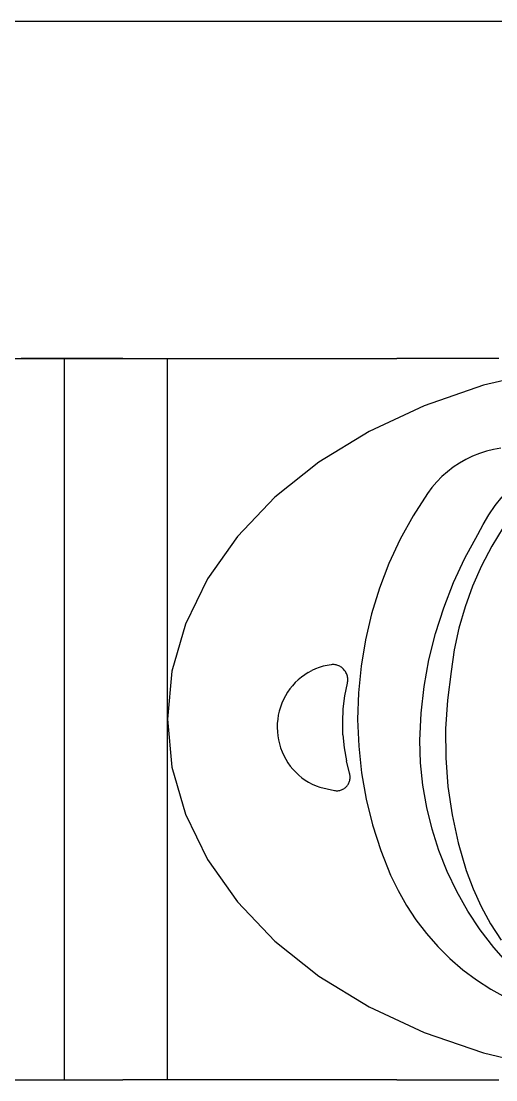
# Model space of a CAD drawing. Extents: x 396092 to 455492, y 17293 to 132793.
# Drawn here: x 421467.9 to 421560.1, y 46245.8 to 46451.2 of the extents above; entities that cross this region are included whole.
import ezdxf

# ---------------------------------------------------------------- set-up
doc = ezdxf.new("R2010")
doc.units = 0
doc.header["$LTSCALE"] = 1000
doc.header["$MEASUREMENT"] = 0
doc.layers.add('MU', color=34, linetype='Continuous')

msp = doc.modelspace()

# ---------------------------------------------------------------- linework, layer by layer
at = {"layer": 'MU', "color": 37}
for p, q in [((420312.73, 46451.23), (422877.73, 46451.23)), ((421425.69, 46385.76), (421524.81, 46385.76)), ((421487.69, 46385.76), (421467.91, 46385.76)), ((421487.69, 46385.76), (421540.91, 46385.76)), ((421560.69, 46385.76), (421540.91, 46385.76)), ((421569.88, 46383.44), (421557.74, 46380.56)), ((421557.74, 46380.56), (421546.2, 46376.59)), ((421546.2, 46376.59), (421535.48, 46371.6)), ((421535.48, 46371.6), (421525.75, 46365.64)), ((421556.91, 46367.33), (421555.58, 46366.8)), ((421558.27, 46367.77), (421556.91, 46367.33)), ((421559.66, 46368.11), (421558.27, 46367.77)), ((421561.07, 46368.36), (421559.66, 46368.11)), ((421525.75, 46365.64), (421517.18, 46358.82)), ((421553.05, 46365.46), (421551.85, 46364.66)), ((421554.29, 46366.17), (421553.05, 46365.46)), ((421555.58, 46366.8), (421554.29, 46366.17)), ((421550.71, 46363.78), (421549.63, 46362.83)), ((421551.85, 46364.66), (421550.71, 46363.78)), ((421548.62, 46361.8), (421547.68, 46360.7)), ((421549.63, 46362.83), (421548.62, 46361.8)), ((421517.18, 46358.82), (421509.91, 46351.23)), ((421546.82, 46359.54), (421544.02, 46355.21)), ((421547.68, 46360.7), (421546.82, 46359.54)), ((421559.98, 46357.22), (421561.35, 46358.91)), ((421558.74, 46355.43), (421559.98, 46357.22)), ((421544.02, 46355.21), (421541.53, 46350.69)), ((421557.62, 46353.55), (421558.74, 46355.43)), ((421556.63, 46351.6), (421557.62, 46353.55)), ((421561.55, 46352.96), (421559.3, 46349.32)), ((421509.91, 46351.23), (421504.08, 46342.99)), ((421541.53, 46350.69), (421539.35, 46346)), ((421554.11, 46347.02), (421556.63, 46351.6)), ((421559.3, 46349.32), (421557.31, 46345.52)), ((421551.89, 46342.27), (421554.11, 46347.02)), ((421539.35, 46346), (421537.49, 46341.17)), ((421557.31, 46345.52), (421555.58, 46341.6)), ((421504.08, 46342.99), (421499.81, 46334.22)), ((421537.49, 46341.17), (421535.96, 46336.22)), ((421549.98, 46337.39), (421551.89, 46342.27)), ((421555.58, 46341.6), (421554.12, 46337.57)), ((421535.96, 46336.22), (421534.77, 46331.18)), ((421548.39, 46332.39), (421549.98, 46337.39)), ((421554.12, 46337.57), (421552.94, 46333.44)), ((421499.81, 46334.22), (421497.21, 46325.09)), ((421547.12, 46327.29), (421548.39, 46332.39)), ((421552.94, 46333.44), (421552.04, 46329.23)), ((421534.77, 46331.18), (421533.92, 46326.06)), ((421552.04, 46329.23), (421551.42, 46324.98)), ((421526.57, 46326.02), (421525.81, 46325.79)), ((421527.34, 46326.2), (421526.57, 46326.02)), ((421528.12, 46326.33), (421527.34, 46326.2)), ((421528.31, 46326.35), (421528.12, 46326.33)), ((421528.5, 46326.35), (421528.31, 46326.35)), ((421528.69, 46326.34), (421528.5, 46326.35)), ((421528.88, 46326.32), (421528.69, 46326.34)), ((421529.07, 46326.29), (421528.88, 46326.32)), ((421529.25, 46326.24), (421529.07, 46326.29)), ((421529.44, 46326.18), (421529.25, 46326.24)), ((421529.61, 46326.11), (421529.44, 46326.18)), ((421529.79, 46326.03), (421529.61, 46326.11)), ((421529.95, 46325.93), (421529.79, 46326.03)), ((421530.11, 46325.83), (421529.95, 46325.93)), ((421533.92, 46326.06), (421533.42, 46320.9)), ((421546.19, 46322.12), (421547.12, 46327.29)), ((421497.21, 46325.09), (421496.33, 46315.76)), ((421522.34, 46323.91), (421521.73, 46323.4)), ((421522.98, 46324.38), (421522.34, 46323.91)), ((421523.66, 46324.8), (421522.98, 46324.38)), ((421523.66, 46324.8), (421524.35, 46325.18)), ((421525.07, 46325.51), (421524.35, 46325.18)), ((421525.81, 46325.79), (421525.07, 46325.51)), ((421530.27, 46325.71), (421530.11, 46325.83)), ((421530.41, 46325.58), (421530.27, 46325.71)), ((421530.55, 46325.45), (421530.41, 46325.58)), ((421530.68, 46325.3), (421530.55, 46325.45)), ((421530.79, 46325.15), (421530.68, 46325.3)), ((421530.9, 46324.99), (421530.79, 46325.15)), ((421531, 46324.82), (421530.9, 46324.99)), ((421531.08, 46324.65), (421531, 46324.82)), ((421531.16, 46324.47), (421531.08, 46324.65)), ((421531.22, 46324.28), (421531.16, 46324.47)), ((421531.27, 46324.09), (421531.22, 46324.28)), ((421531.31, 46323.9), (421531.27, 46324.09)), ((421531.33, 46323.71), (421531.31, 46323.9)), ((421551.42, 46324.98), (421550.69, 46319.44)), ((421520.61, 46322.26), (421520.11, 46321.64)), ((421521.15, 46322.85), (421520.61, 46322.26)), ((421521.73, 46323.4), (421521.15, 46322.85)), ((421530.78, 46320.26), (421531.27, 46322.74)), ((421531.27, 46322.74), (421531.31, 46322.93)), ((421531.31, 46322.93), (421531.33, 46323.12)), ((421531.35, 46323.51), (421531.33, 46323.71)), ((421531.33, 46323.12), (421531.35, 46323.32)), ((421531.35, 46323.32), (421531.35, 46323.51)), ((421545.59, 46316.9), (421546.19, 46322.12)), ((421519.24, 46320.3), (421518.87, 46319.58)), ((421519.65, 46320.98), (421519.24, 46320.3)), ((421520.11, 46321.64), (421519.65, 46320.98)), ((421530.48, 46317.75), (421530.78, 46320.26)), ((421533.42, 46320.9), (421533.27, 46315.71)), ((421518.27, 46318.09), (421518.04, 46317.32)), ((421518.54, 46318.85), (421518.27, 46318.09)), ((421518.87, 46319.58), (421518.54, 46318.85)), ((421530.36, 46315.23), (421530.48, 46317.75)), ((421550.69, 46319.44), (421550.34, 46313.86)), ((421496.33, 46315.76), (421497.21, 46306.44)), ((421517.74, 46315.74), (421517.66, 46314.94)), ((421517.86, 46316.54), (421517.74, 46315.74)), ((421518.04, 46317.32), (421517.86, 46316.54)), ((421533.27, 46315.71), (421533.48, 46310.53)), ((421545.33, 46311.64), (421545.59, 46316.9)), ((421517.66, 46314.94), (421517.64, 46314.13)), ((421517.64, 46314.13), (421517.67, 46313.33)), ((421530.42, 46312.7), (421530.36, 46315.23)), ((421550.34, 46313.86), (421550.38, 46308.28)), ((421517.67, 46313.33), (421517.75, 46312.53)), ((421517.75, 46312.53), (421517.88, 46311.73)), ((421517.88, 46311.73), (421518.07, 46310.95)), ((421530.42, 46312.7), (421530.67, 46310.19)), ((421545.49, 46307.28), (421545.33, 46311.64)), ((421518.07, 46310.95), (421518.3, 46310.18)), ((421518.3, 46310.18), (421518.59, 46309.42)), ((421530.67, 46310.19), (421531.1, 46307.7)), ((421533.48, 46310.53), (421534.03, 46305.37)), ((421518.59, 46309.42), (421518.92, 46308.69)), ((421518.92, 46308.69), (421519.29, 46307.99)), ((421519.29, 46307.99), (421519.72, 46307.3)), ((421531.71, 46305.25), (421531.1, 46307.7)), ((421550.38, 46308.28), (421550.8, 46302.71)), ((421497.21, 46306.44), (421499.81, 46297.3)), ((421519.72, 46307.3), (421520.18, 46306.65)), ((421520.18, 46306.65), (421520.69, 46306.04)), ((421520.69, 46306.04), (421521.23, 46305.45)), ((421521.23, 46305.45), (421521.82, 46304.91)), ((421534.03, 46305.37), (421534.93, 46300.26)), ((421545.95, 46302.94), (421545.49, 46307.28)), ((421521.82, 46304.91), (421522.43, 46304.4)), ((421522.43, 46304.4), (421523.08, 46303.94)), ((421523.08, 46303.94), (421523.75, 46303.52)), ((421523.75, 46303.52), (421524.46, 46303.15)), ((421531.49, 46303.23), (421531.57, 46303.39)), ((421531.57, 46303.39), (421531.64, 46303.55)), ((421531.64, 46303.55), (421531.69, 46303.71)), ((421531.69, 46303.71), (421531.74, 46303.88)), ((421531.75, 46305.08), (421531.71, 46305.25)), ((421531.74, 46303.88), (421531.77, 46304.05)), ((421531.78, 46304.91), (421531.75, 46305.08)), ((421531.77, 46304.05), (421531.8, 46304.22)), ((421531.8, 46304.74), (421531.78, 46304.91)), ((421531.81, 46304.56), (421531.8, 46304.74)), ((421531.8, 46304.22), (421531.81, 46304.39)), ((421531.81, 46304.39), (421531.81, 46304.56)), ((421524.46, 46303.15), (421525.18, 46302.83)), ((421525.18, 46302.83), (421525.92, 46302.55)), ((421525.92, 46302.55), (421528.76, 46301.91)), ((421528.76, 46301.91), (421528.93, 46301.89)), ((421528.93, 46301.89), (421529.1, 46301.87)), ((421529.1, 46301.87), (421529.27, 46301.87)), ((421529.27, 46301.87), (421529.44, 46301.88)), ((421529.44, 46301.88), (421529.61, 46301.9)), ((421529.61, 46301.9), (421529.78, 46301.93)), ((421529.78, 46301.93), (421529.94, 46301.97)), ((421529.94, 46301.97), (421530.1, 46302.02)), ((421530.1, 46302.02), (421530.26, 46302.09)), ((421530.26, 46302.09), (421530.41, 46302.16)), ((421530.41, 46302.16), (421530.56, 46302.24)), ((421530.56, 46302.24), (421530.7, 46302.34)), ((421530.7, 46302.34), (421530.84, 46302.44)), ((421530.84, 46302.44), (421530.97, 46302.55)), ((421530.97, 46302.55), (421531.09, 46302.68)), ((421531.09, 46302.68), (421531.2, 46302.8)), ((421531.2, 46302.8), (421531.31, 46302.94)), ((421531.31, 46302.94), (421531.41, 46303.08)), ((421531.41, 46303.08), (421531.49, 46303.23)), ((421546.7, 46298.64), (421545.95, 46302.94)), ((421550.8, 46302.71), (421551.61, 46297.18)), ((421534.93, 46300.26), (421536.18, 46295.23)), ((421499.81, 46297.3), (421504.08, 46288.54)), ((421547.74, 46294.41), (421546.7, 46298.64)), ((421551.61, 46297.18), (421552.79, 46291.73)), ((421536.18, 46295.23), (421537.76, 46290.3)), ((421549.06, 46290.26), (421547.74, 46294.41)), ((421552.79, 46291.73), (421554.35, 46286.37)), ((421537.76, 46290.3), (421539.67, 46285.49)), ((421550.67, 46286.22), (421549.06, 46290.26)), ((421504.08, 46288.54), (421509.91, 46280.29)), ((421539.67, 46285.49), (421541.12, 46282.48)), ((421552.54, 46282.29), (421550.67, 46286.22)), ((421554.35, 46286.37), (421555.68, 46282.82)), ((421555.68, 46282.82), (421557.27, 46279.38)), ((421541.12, 46282.48), (421542.76, 46279.57)), ((421554.68, 46278.51), (421552.54, 46282.29)), ((421509.91, 46280.29), (421517.18, 46272.7)), ((421542.76, 46279.57), (421544.6, 46276.79)), ((421557.27, 46279.38), (421559.1, 46276.07)), ((421544.6, 46276.79), (421546.62, 46274.14)), ((421557.07, 46274.89), (421554.68, 46278.51)), ((421559.69, 46271.45), (421557.07, 46274.89)), ((421559.1, 46276.07), (421561.16, 46272.9)), ((421517.18, 46272.7), (421525.75, 46265.88)), ((421546.62, 46274.14), (421548.82, 46271.64)), ((421548.82, 46271.64), (421551.18, 46269.3)), ((421562.55, 46268.2), (421559.69, 46271.45)), ((421551.18, 46269.3), (421553.7, 46267.13)), ((421553.7, 46267.13), (421556.35, 46265.15)), ((421525.75, 46265.88), (421535.48, 46259.93)), ((421556.35, 46265.15), (421559.13, 46263.36)), ((421559.13, 46263.36), (421562.03, 46261.77)), ((421535.48, 46259.93), (421546.2, 46254.93)), ((421546.2, 46254.93), (421557.74, 46250.97)), ((421557.74, 46250.97), (421569.88, 46248.09)), ((421405.91, 46245.76), (421467.91, 46245.76)), ((421467.91, 46245.76), (421487.69, 46245.76)), ((421540.91, 46245.76), (421487.69, 46245.76)), ((421540.91, 46245.76), (421560.69, 46245.76))]:
    msp.add_line(p, q, dxfattribs=at)
for points in [[(421476.33, 46245.76), (421476.33, 46385.76)], [(421476.33, 46245.76), (421476.33, 46385.76)], [(421496.33, 46245.76), (421496.33, 46385.76)], [(421496.33, 46245.76), (421496.33, 46385.76)]]:
    msp.add_lwpolyline(points, dxfattribs=at)

doc.saveas('drawing.dxf')
